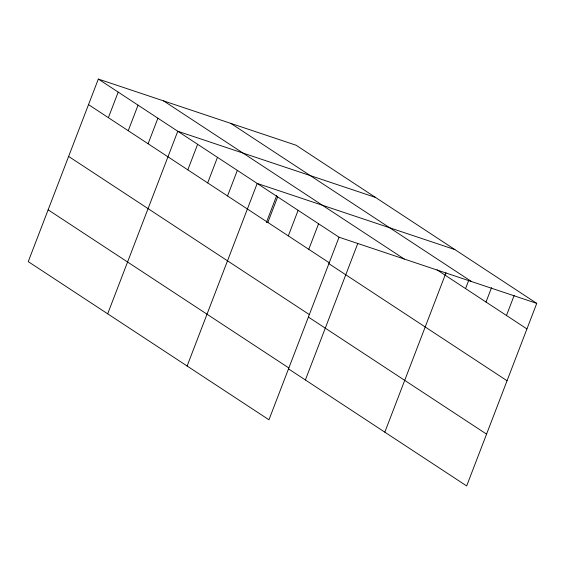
<?xml version="1.0" encoding="UTF-8"?>
<svg xmlns="http://www.w3.org/2000/svg" width="565" height="565" viewBox="0 0 565 565"><rect width="100%" height="100%" fill="white"/><g stroke="black" fill="none" stroke-linecap="round" stroke-linejoin="round"><path stroke-width="0.85" d="M98.331 79.058L28.25 261.63L268.961 419.788L339.042 237.215L98.331 79.058L296.039 145.212L536.75 303.37L466.669 485.942L288.475 368.86M108.381 117.668L118.191 92.109M128.241 130.72L138.051 105.154M148.101 143.764L157.91 118.198M107.682 313.822L177.77 131.25L375.471 197.404M187.813 169.86L197.63 144.294M207.673 182.912L217.483 157.345M227.533 195.956L237.342 170.39M187.121 366.014L257.202 183.441L454.91 249.596M266.334 222.589L276.758 195.448M267.852 222.448L277.662 196.881M288.312 235.888L298.122 210.328M308.773 249.335L318.582 223.768M305.39 379.977L357.765 243.529M384.822 432.168L446.018 272.761M465.553 288.602L468.625 280.614M486.013 302.042L491.536 287.663M506.473 315.489L514.143 295.516M339.042 237.215L536.75 303.37M230.795 123.382L471.507 281.532M437.006 269.844L526.94 328.929M163.575 100.888L404.286 259.045M88.521 104.624L329.233 262.774M328.858 263.664L507.045 380.746M68.633 156.434L309.345 314.592M308.363 317.05L486.557 434.125M48.138 209.82L288.849 367.977"/></g></svg>
